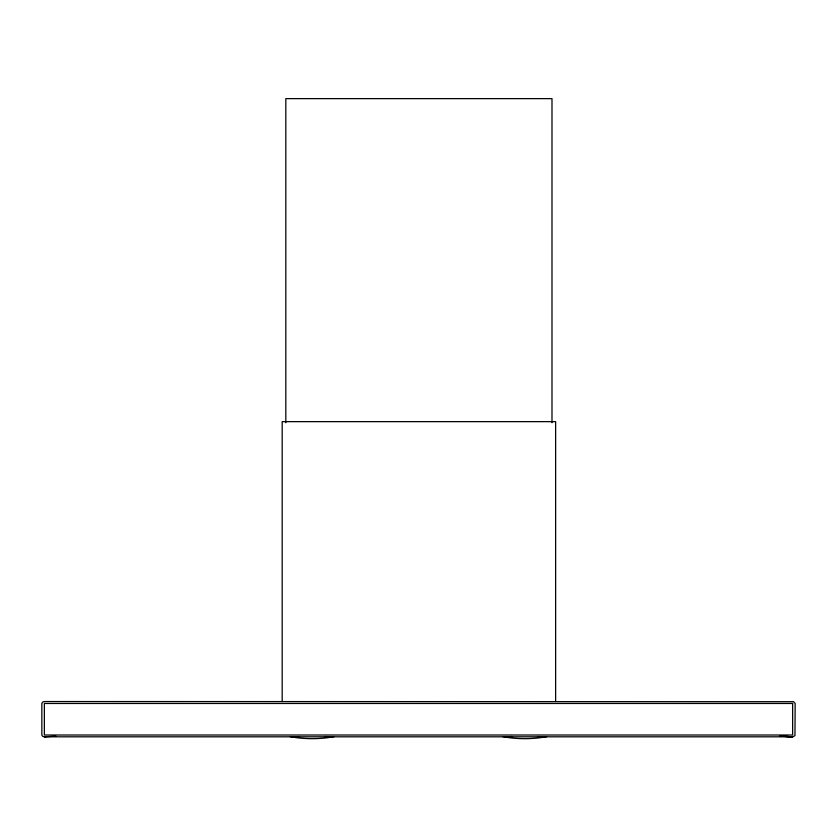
<?xml version="1.0" encoding="UTF-8"?>
<svg xmlns="http://www.w3.org/2000/svg" width="837" height="837" viewBox="0 0 837 837"><rect width="100%" height="100%" fill="white"/><g stroke="black" fill="none" stroke-linecap="round" stroke-linejoin="round"><path stroke-width="1.26" d="M295.628 736.696L294.467 736.999L299.217 736.539M334.047 736.696C320.006 739.333 304.396 739.333 290.355 736.696M508.226 736.696L507.065 736.999L511.815 736.539M546.645 736.696C532.604 739.333 516.994 739.333 502.953 736.696M779.76 736.141L792.639 736.811L794.962 735.692L795.15 703.467L793.602 701.688L44.361 701.542L42.582 702.107L41.85 703.467L41.85 735.012L42.582 736.278L44.361 736.811L792.639 736.811L781.078 736.173M55.838 736.173L44.361 736.811L45.648 736.738M779.843 736.121L792.639 736.811M537.783 736.539L542.533 736.999L541.372 736.696M325.185 736.539L329.935 736.999L328.774 736.696M555.632 701.542L555.632 421.639L282.184 421.639L282.184 701.542M551.991 422.716L551.991 98.63L285.825 98.63L285.825 422.716M792.639 703.467L44.361 703.467L44.361 735.012L792.639 735.012L792.639 703.467"/></g></svg>
